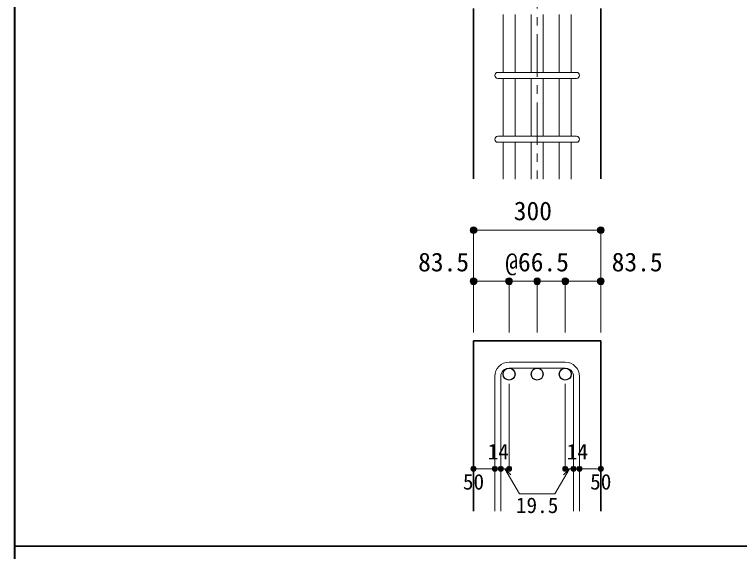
# Model space of a CAD drawing. Units: millimetres at full size, sheet at 1:20; details may follow other scales. Extents: x -3982 to 3969, y -2803 to 2801.
# Drawn here: x -3982 to -2278, y -10 to 1250 of the extents above; entities that cross this region are included whole.
import ezdxf
from ezdxf.enums import TextEntityAlignment as Align

# ---------------------------------------------------------------- set-up
doc = ezdxf.new("R2010")
doc.units = ezdxf.units.MM
doc.header["$LTSCALE"] = 20
doc.header["$PDMODE"] = 32
doc.header["$PDSIZE"] = 12
doc.linetypes.add('CHAIN1', pattern=[8, 5, -1, 1, -1])
for name, color, linetype, lineweight in [('6-1_躯体線', 2, 'Continuous', 35), ('6-5_梁主筋', 7, 'Continuous', 18), ('6-6_S.T.P.', 7, 'Continuous', 18), ('6-D_寸法', 4, 'Continuous', 9), ('F-0_枠', 6, 'Continuous', 40)]:
    doc.layers.add(name, color=color, linetype=linetype, lineweight=lineweight)
doc.styles.add('ＭＳ ゴシック', font='')
doc.styles.get('ＭＳ ゴシック').set_extended_font_data('MS Gothic')

msp = doc.modelspace()

# ---------------------------------------------------------------- linework, layer by layer
at = {"layer": '6-1_躯体線'}
for p, q in [((-2903.37, 864.39), (-2903.37, 1264.39)), ((-2604.37, 864.39), (-2604.37, 1264.39)), ((-2903.37, 484.12), (-2903.37, 84.12)), ((-2903.37, 484.12), (-2604.37, 484.12)), ((-2604.37, 484.12), (-2604.37, 84.12))]:
    msp.add_line(p, q, dxfattribs=at)
at = {"layer": '6-5_梁主筋'}
for p, q in [((-2833.87, 1250.12), (-2833.87, 1114.12)), ((-2805.87, 1250.12), (-2805.87, 1114.12)), ((-2767.87, 1250.12), (-2767.87, 1114.12)), ((-2739.87, 1250.12), (-2739.87, 1114.12)), ((-2701.87, 1250.12), (-2701.87, 1114.12)), ((-2673.87, 1250.12), (-2673.87, 1114.12)), ((-2833.87, 1100.12), (-2833.87, 964.12)), ((-2805.87, 1100.12), (-2805.87, 964.12)), ((-2767.87, 1100.12), (-2767.87, 964.12)), ((-2739.87, 1100.12), (-2739.87, 964.12)), ((-2701.87, 1100.12), (-2701.87, 964.12)), ((-2673.87, 1100.12), (-2673.87, 964.12)), ((-2833.87, 950.12), (-2833.87, 864.12)), ((-2805.87, 950.12), (-2805.87, 864.12)), ((-2767.87, 950.12), (-2767.87, 864.12)), ((-2739.87, 950.12), (-2739.87, 864.12)), ((-2701.87, 950.12), (-2701.87, 864.12)), ((-2673.87, 950.12), (-2673.87, 864.12))]:
    msp.add_line(p, q, dxfattribs=at)
at = {"layer": '6-5_梁主筋', "color": 3, "lineweight": 25}
for centre in [(-2819.87, 406.12), (-2753.87, 406.12), (-2687.87, 406.12)]:
    msp.add_circle(centre, 14, dxfattribs=at)
at = {"layer": '6-6_S.T.P.'}
for p, q in [((-2846.37, 1114.39), (-2661.37, 1114.39)), ((-2846.37, 1100.39), (-2661.37, 1100.39)), ((-2846.37, 964.39), (-2661.37, 964.39)), ((-2846.37, 950.39), (-2661.37, 950.39)), ((-2687.87, 434.12), (-2819.87, 434.12)), ((-2687.87, 420.12), (-2819.87, 420.12)), ((-2853.37, 400.62), (-2853.37, 84.12)), ((-2839.37, 400.62), (-2839.37, 84.12)), ((-2668.37, 400.62), (-2668.37, 84.12)), ((-2654.37, 400.62), (-2654.37, 84.12))]:
    msp.add_line(p, q, dxfattribs=at)
for centre, radius, start, end in [((-2846.37, 1107.39), 7, 90, 270), ((-2661.37, 1107.39), 7, 270, 90), ((-2846.37, 957.39), 7, 90, 270), ((-2661.37, 957.39), 7, 270, 90), ((-2819.87, 400.62), 33.5, 90, 180), ((-2687.87, 400.62), 33.5, 0, 90), ((-2819.87, 400.62), 19.5, 90, 180), ((-2687.87, 400.62), 19.5, 0, 90)]:
    msp.add_arc(centre, radius, start, end, dxfattribs=at)
at = {"layer": '6-D_寸法', "linetype": 'CHAIN1'}
msp.add_line((-2753.87, 2164.12), (-2753.87, 864.39), dxfattribs=at)
at = {"layer": '6-D_寸法'}
for p, q in [((-2903.37, 744.12), (-2903.37, 624.12)), ((-2903.37, 744.12), (-2604.37, 744.12)), ((-2604.37, 744.12), (-2604.37, 624.12)), ((-2903.37, 624.12), (-2819.87, 624.12)), ((-2903.37, 624.12), (-2903.37, 504.12)), ((-2819.87, 624.12), (-2819.87, 504.12)), ((-2819.87, 624.12), (-2753.87, 624.12)), ((-2753.87, 624.12), (-2753.87, 504.12)), ((-2753.87, 624.12), (-2604.37, 624.12)), ((-2687.87, 624.12), (-2687.87, 504.12)), ((-2604.37, 624.12), (-2604.37, 504.12)), ((-2819.87, 184.12), (-2819.87, 383.45)), ((-2687.87, 184.12), (-2687.87, 383.45)), ((-2903.37, 184.12), (-2853.37, 184.12)), ((-2853.37, 184.12), (-2819.87, 184.12)), ((-2829.62, 184.12), (-2815.48, 169.98)), ((-2829.62, 184.12), (-2795.39, 124.85)), ((-2678.12, 184.12), (-2712.34, 124.85)), ((-2678.12, 184.12), (-2692.26, 169.98)), ((-2687.87, 184.12), (-2604.37, 184.12)), ((-2668.37, 184.12), (-2654.37, 184.12)), ((-2795.39, 124.85), (-2712.34, 124.85))]:
    msp.add_line(p, q, dxfattribs=at)
for centre, radius in [((-2903.37, 744.12), 8), ((-2903.37, 744.12), 7.2), ((-2903.37, 744.12), 6.4), ((-2903.37, 744.12), 5.6), ((-2604.37, 744.12), 8), ((-2604.37, 744.12), 7.2), ((-2604.37, 744.12), 6.4), ((-2604.37, 744.12), 5.6), ((-2903.37, 744.12), 4.8), ((-2903.37, 744.12), 4), ((-2903.37, 744.12), 3.2), ((-2903.37, 744.12), 2.4), ((-2903.37, 744.12), 1.6), ((-2903.37, 744.12), 0.8), ((-2604.37, 744.12), 4.8), ((-2604.37, 744.12), 4), ((-2604.37, 744.12), 3.2), ((-2604.37, 744.12), 2.4), ((-2604.37, 744.12), 1.6), ((-2604.37, 744.12), 0.8), ((-2903.37, 624.12), 8), ((-2903.37, 624.12), 7.2), ((-2903.37, 624.12), 6.4), ((-2819.87, 624.12), 8), ((-2819.87, 624.12), 7.2), ((-2819.87, 624.12), 6.4), ((-2753.87, 624.12), 8), ((-2753.87, 624.12), 7.2), ((-2753.87, 624.12), 6.4), ((-2687.87, 624.12), 8), ((-2687.87, 624.12), 7.2), ((-2687.87, 624.12), 6.4), ((-2604.37, 624.12), 8), ((-2604.37, 624.12), 7.2), ((-2604.37, 624.12), 6.4), ((-2903.37, 624.12), 5.6), ((-2903.37, 624.12), 4.8), ((-2903.37, 624.12), 4), ((-2903.37, 624.12), 3.2), ((-2903.37, 624.12), 2.4), ((-2903.37, 624.12), 1.6), ((-2903.37, 624.12), 0.8), ((-2819.87, 624.12), 5.6), ((-2819.87, 624.12), 4.8), ((-2819.87, 624.12), 4), ((-2819.87, 624.12), 3.2), ((-2819.87, 624.12), 2.4), ((-2819.87, 624.12), 1.6), ((-2819.87, 624.12), 0.8), ((-2753.87, 624.12), 5.6), ((-2753.87, 624.12), 4.8), ((-2753.87, 624.12), 4), ((-2753.87, 624.12), 3.2), ((-2753.87, 624.12), 2.4), ((-2753.87, 624.12), 1.6), ((-2753.87, 624.12), 0.8), ((-2687.87, 624.12), 5.6), ((-2687.87, 624.12), 4.8), ((-2687.87, 624.12), 4), ((-2687.87, 624.12), 3.2), ((-2687.87, 624.12), 2.4), ((-2687.87, 624.12), 1.6), ((-2687.87, 624.12), 0.8), ((-2604.37, 624.12), 5.6), ((-2604.37, 624.12), 4.8), ((-2604.37, 624.12), 4), ((-2604.37, 624.12), 3.2), ((-2604.37, 624.12), 2.4), ((-2604.37, 624.12), 1.6), ((-2604.37, 624.12), 0.8), ((-2903.37, 184.12), 4), ((-2903.37, 184.12), 3.6), ((-2853.37, 184.12), 4), ((-2853.37, 184.12), 3.6), ((-2839.37, 184.12), 4), ((-2839.37, 184.12), 3.6), ((-2819.87, 184.12), 4), ((-2819.87, 184.12), 3.6), ((-2687.87, 184.12), 4), ((-2687.87, 184.12), 3.6), ((-2668.37, 184.12), 4), ((-2668.37, 184.12), 3.6), ((-2654.37, 184.12), 4), ((-2654.37, 184.12), 3.6), ((-2604.37, 184.12), 4), ((-2604.37, 184.12), 3.6), ((-2903.37, 184.12), 3.2), ((-2903.37, 184.12), 2.8), ((-2903.37, 184.12), 2.4), ((-2903.37, 184.12), 2), ((-2903.37, 184.12), 1.6), ((-2903.37, 184.12), 1.2), ((-2903.37, 184.12), 0.8), ((-2903.37, 184.12), 0.4), ((-2853.37, 184.12), 3.2), ((-2853.37, 184.12), 2.8), ((-2853.37, 184.12), 2.4), ((-2853.37, 184.12), 2), ((-2853.37, 184.12), 1.6), ((-2853.37, 184.12), 1.2), ((-2853.37, 184.12), 0.8), ((-2853.37, 184.12), 0.4), ((-2839.37, 184.12), 3.2), ((-2839.37, 184.12), 2.8), ((-2839.37, 184.12), 2.4), ((-2839.37, 184.12), 2), ((-2839.37, 184.12), 1.6), ((-2839.37, 184.12), 1.2), ((-2839.37, 184.12), 0.8), ((-2839.37, 184.12), 0.4), ((-2819.87, 184.12), 3.2), ((-2819.87, 184.12), 2.8), ((-2819.87, 184.12), 2.4), ((-2819.87, 184.12), 2), ((-2819.87, 184.12), 1.6), ((-2819.87, 184.12), 1.2), ((-2819.87, 184.12), 0.8), ((-2819.87, 184.12), 0.4), ((-2687.87, 184.12), 3.2), ((-2687.87, 184.12), 2.8), ((-2687.87, 184.12), 2.4), ((-2687.87, 184.12), 2), ((-2687.87, 184.12), 1.6), ((-2687.87, 184.12), 1.2), ((-2687.87, 184.12), 0.8), ((-2687.87, 184.12), 0.4), ((-2668.37, 184.12), 3.2), ((-2668.37, 184.12), 2.8), ((-2668.37, 184.12), 2.4), ((-2668.37, 184.12), 2), ((-2668.37, 184.12), 1.6), ((-2668.37, 184.12), 1.2), ((-2668.37, 184.12), 0.8), ((-2668.37, 184.12), 0.4), ((-2654.37, 184.12), 3.2), ((-2654.37, 184.12), 2.8), ((-2654.37, 184.12), 2.4), ((-2654.37, 184.12), 2), ((-2654.37, 184.12), 1.6), ((-2654.37, 184.12), 1.2), ((-2654.37, 184.12), 0.8), ((-2654.37, 184.12), 0.4), ((-2604.37, 184.12), 3.2), ((-2604.37, 184.12), 2.8), ((-2604.37, 184.12), 2.4), ((-2604.37, 184.12), 2), ((-2604.37, 184.12), 1.6), ((-2604.37, 184.12), 1.2), ((-2604.37, 184.12), 0.8), ((-2604.37, 184.12), 0.4)]:
    msp.add_circle(centre, radius, dxfattribs=at)
at = {"layer": '6-D_寸法', "color": 7}
for p in [(-2903.37, 744.12), (-2604.37, 744.12), (-2903.37, 624.12), (-2819.87, 624.12), (-2753.87, 624.12), (-2687.87, 624.12), (-2604.37, 624.12), (-2903.37, 184.12), (-2853.37, 184.12), (-2839.37, 184.12), (-2819.87, 184.12), (-2687.87, 184.12), (-2668.37, 184.12), (-2654.37, 184.12), (-2604.37, 184.12)]:
    msp.add_point(p, dxfattribs=at)
at = {"layer": 'F-0_枠'}
msp.add_line((-3981.92, 2800.77), (-3981.92, -2796.83), dxfattribs=at)
at = {"layer": 'F-0_枠', "color": 2, "lineweight": 35}
msp.add_line((2482.4, 1.97), (-3981.92, 1.97), dxfattribs=at)

# ---------------------------------------------------------------- texts
at = {"layer": '6-D_寸法', "style": 'ＭＳ ゴシック'}
for s, height, p in [('300', 43.99, (-2808.87, 754.12)), ('83.5', 43.99, (-3033.55, 634.12)), ('@66.5', 43.99, (-2828.87, 634.12)), ('83.5', 43.99, (-2578.74, 634.12)), ('14', 36.66, (-2870.34, 194.83)), ('14', 36.66, (-2684.34, 194.83)), ('50', 36.66, (-2928.37, 124.12)), ('50', 36.66, (-2629.37, 124.12)), ('19.5', 36.66, (-2803.87, 69.04))]:
    msp.add_text(s, height=height, dxfattribs=at).set_placement(p, align=Align.BOTTOM_LEFT)

doc.saveas('drawing.dxf')
